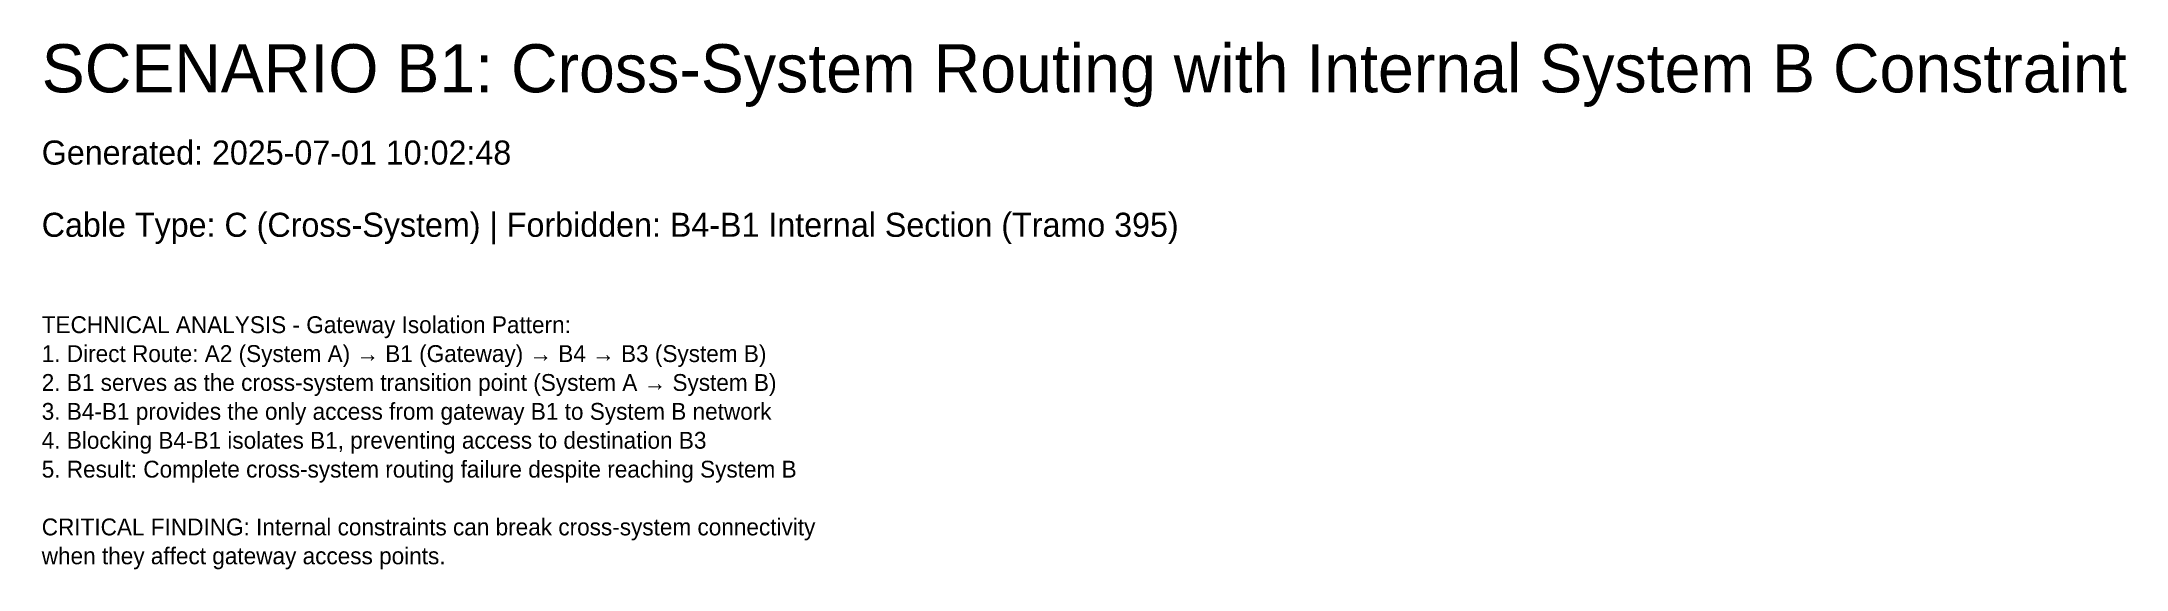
# Model space of a CAD drawing. Header units: metres. Extents: x 120 to 206, y 2 to 172.
# Drawn here: x 120 to 206.5, y 150.2 to 172.1 of the extents above.
import ezdxf

# ---------------------------------------------------------------- set-up
doc = ezdxf.new("R2010")
doc.units = ezdxf.units.M
doc.layers.add('ANALYSIS', color=6, linetype='Continuous')
doc.layers.add('LABELS', color=7, linetype='Continuous')

msp = doc.modelspace()

# ---------------------------------------------------------------- texts
at = {"layer": 'ANALYSIS'}
for s, p in [('TECHNICAL ANALYSIS - Gateway Isolation Pattern:', (120, 160, 150)), ('1. Direct Route: A2 (System A) → B1 (Gateway) → B4 → B3 (System B)', (120, 158.8, 150)), ('2. B1 serves as the cross-system transition point (System A → System B)', (120, 157.6, 150)), ('3. B4-B1 provides the only access from gateway B1 to System B network', (120, 156.4, 150)), ('4. Blocking B4-B1 isolates B1, preventing access to destination B3', (120, 155.2, 150)), ('5. Result: Complete cross-system routing failure despite reaching System B', (120, 154, 150)), ('CRITICAL FINDING: Internal constraints can break cross-system connectivity', (120, 151.6, 150)), ('when they affect gateway access points.', (120, 150.4, 150))]:
    msp.add_text(s, height=0.7, dxfattribs=at).set_placement(p)
at = {"layer": 'LABELS'}
for s, height, p in [('SCENARIO B1: Cross-System Routing with Internal System B Constraint', 2, (120, 170, 150)), ('Generated: 2025-07-01 10:02:48', 1, (120, 167, 150)), ('Cable Type: C (Cross-System) | Forbidden: B4-B1 Internal Section (Tramo 395)', 1, (120, 164, 150))]:
    msp.add_text(s, height=height, dxfattribs=at).set_placement(p)

doc.saveas('drawing.dxf')
